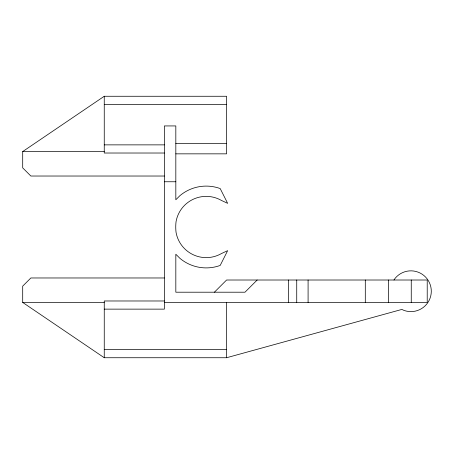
<?xml version="1.0" encoding="UTF-8"?>
<svg xmlns="http://www.w3.org/2000/svg" width="454" height="454" viewBox="0 0 454 454"><rect width="100%" height="100%" fill="white"/><g stroke="black" fill="none" stroke-linecap="round" stroke-linejoin="round"><path stroke-width="0.68" d="M393.97 280.01L395.292 278.12A20.39 20.39 0 0 1 422.112 274.193A20.39 20.39 0 0 1 429.132 300.378A20.39 20.39 0 0 1 403.935 310.388L401.875 309.424L226.591 357.735L104.255 357.735L22.7 302.438L22.7 286.128L30.855 277.973L164.365 277.973M214.401 292.206L226.591 280.01L427.22 280.01L427.22 302.438L164.365 302.438M257.174 280.01L244.984 292.206L175.823 292.206L175.823 254.24L179.915 258.332A40.9 40.9 0 0 0 220.19 265.431L227.653 250.659L221.518 253.519A30.622 30.622 0 0 1 176.044 232.317A46.569 46.569 0 0 1 176.044 221.683A30.622 30.622 0 0 1 221.518 200.481L227.653 203.341L220.19 188.569A40.9 40.9 0 0 0 179.915 195.668L175.823 199.76L175.823 125.934L164.365 125.934L164.365 309.134L104.255 309.134M164.365 176.027L30.855 176.027L22.7 167.872L22.7 151.562L104.255 96.265L226.591 96.265L226.591 153.844L175.823 153.844M104.255 104.42L226.591 104.42M175.823 143.606L226.591 143.606M104.255 144.866L164.365 144.866M22.7 151.562L104.255 151.562M164.365 153.021L104.255 153.021L104.255 96.265M164.365 181.753L175.823 181.753M164.365 300.979L104.255 300.979L104.255 357.735M22.7 302.438L104.255 302.438M104.255 349.58L226.591 349.58M411.256 280.01L411.256 302.438M388.545 280.01L388.545 302.438M365.3 280.01L365.3 302.438M308.09 280.01L308.09 302.438M296.729 280.01L296.729 302.438M288.574 280.01L288.574 302.438M226.591 302.438L226.591 357.735"/></g></svg>
